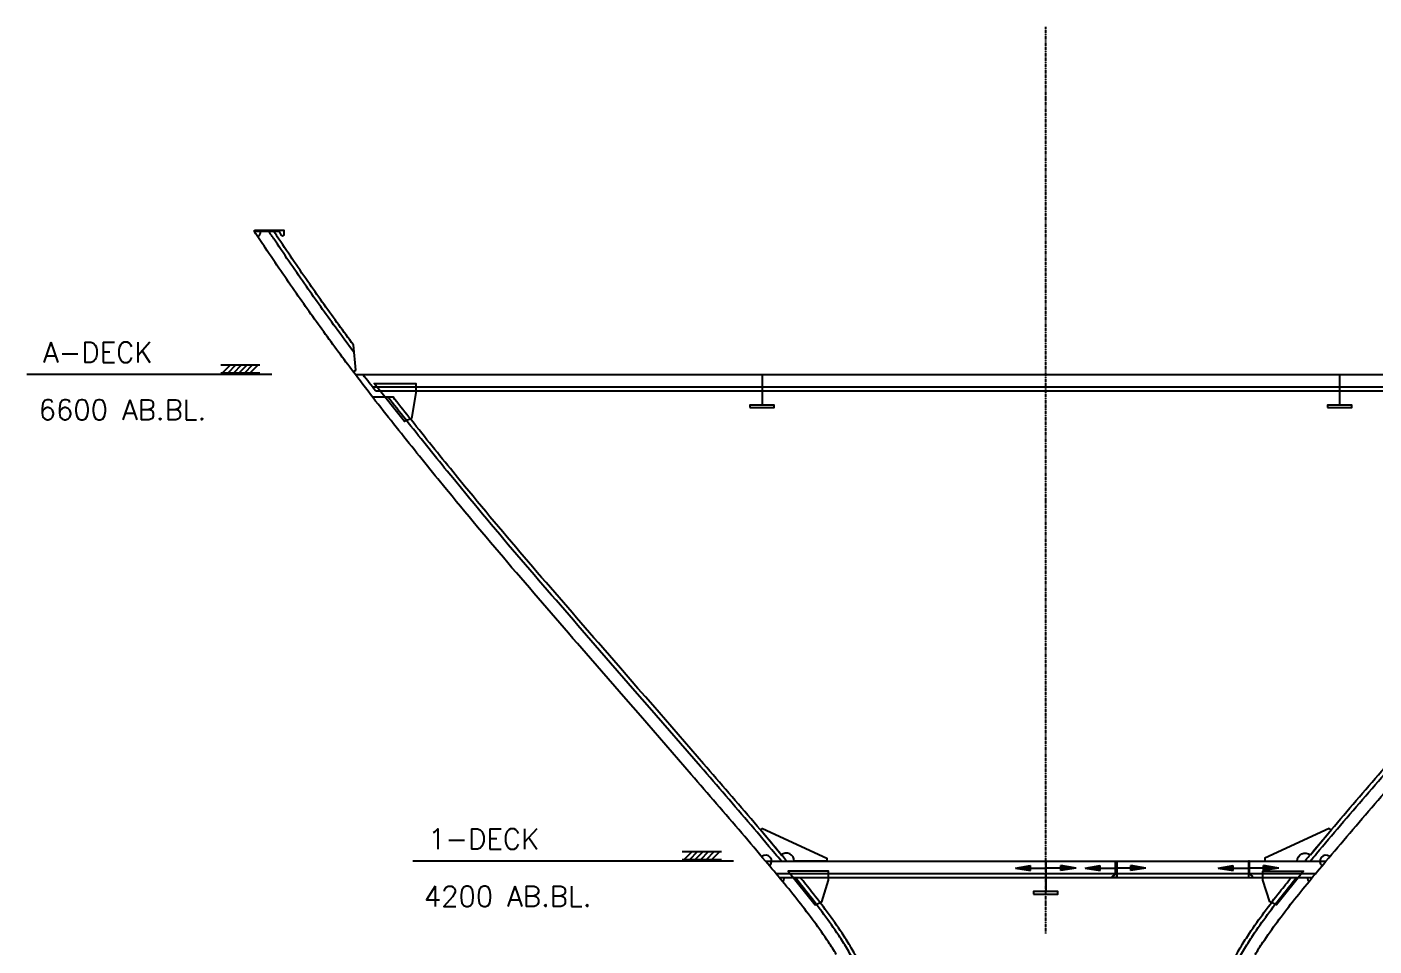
# Model space of a CAD drawing. Extents: x 53504 to 219407, y 25397 to 156081.
# Drawn here: x 189861 to 196508, y 89252 to 93785 of the extents above; entities that cross this region are included whole.
import ezdxf

# ---------------------------------------------------------------- set-up
doc = ezdxf.new("R2010")
doc.units = 0
doc.header["$LTSCALE"] = 250
doc.linetypes.add('PHANTOM', pattern=[2.1, 1.25, -0.2, 0.125, -0.2, 0.125, -0.2])
doc.layers.get('0').update_dxf_attribs({"linetype": 'CONTINUOUS'})
for name, color, linetype in [('S0CO1', 1, 'CONTINUOUS'), ('S0CO2', 2, 'CONTINUOUS'), ('S0CO5', 4, 'CONTINUOUS'), ('S0PH1', 1, 'PHANTOM'), ('S0TX2', 2, 'CONTINUOUS')]:
    doc.layers.add(name, color=color, linetype=linetype)
doc.styles.add('ROMANS', font='romans', dxfattribs={"height": 100})

# ---------------------------------------------------------------- blocks, each defined once
blk = doc.blocks.new('HP80x7')
at = {"color": 0, "linetype": 'ByBlock'}
blk.add_lwpolyline([(16.9, -80, 0.773344), (19, -72.5), (8, -66.2, -0.267949), (6, -62.7), (6, 0), (0, 0), (0, -80), (17.1, -80)], format="xyb", dxfattribs=at)
blk = doc.blocks.new('*X7')
at = {"color": 0}
for p, q in [((13410.3, 17177.2), (13450.3, 17217.2)), ((13438.6, 17177.2), (13478.6, 17217.2)), ((13466.9, 17177.2), (13506.9, 17217.2)), ((13495.2, 17177.2), (13535.2, 17217.2)), ((13523.5, 17177.2), (13563.5, 17217.2)), ((13551.8, 17177.2), (13591.8, 17217.2))]:
    blk.add_line(p, q, dxfattribs=at)
blk = doc.blocks.new('TYKK')
at = {"layer": 'S0CO1'}
for p, q in [((-2.04, 0.82), (2.04, 0.82)), ((-2.04, 0), (2.04, 0))]:
    blk.add_line(p, q, dxfattribs=at)
at = {"layer": 'S0CO1', "xscale": 0.0204, "yscale": 0.0204, "zscale": 0.0204}
blk.add_blockref('*X7', (-275.41, -350.41), dxfattribs=at)
blk = doc.blocks.new('ST10005')
at = {"color": 1}
for p, q in [((0, 0), (2, 0.32)), ((0, 0), (2, -0.32)), ((0, 0), (4, 0)), ((2, 0.32), (2, -0.32))]:
    blk.add_line(p, q, dxfattribs=at)
blk.add_solid([(0, 0), (2, 0.32), (0, 0), (2, -0.32)], dxfattribs=at)
blk = doc.blocks.new('pil')
at = {"layer": 'S0CO1', "yscale": 37.5, "zscale": 37.5, "rotation": 180}
for p, xscale in [((-150, 0), -37.5), ((150, 0), 37.5)]:
    blk.add_blockref('ST10005', p, dxfattribs=dict(at, xscale=xscale))

msp = doc.modelspace()

# ---------------------------------------------------------------- linework, layer by layer
at = {"layer": 'S0CO1', "color": 0}
for p, q in [((191565.039, 92010.004), (198211.482, 92010.004)), ((191565.726, 91960.004), (191667.066, 91960.004)), ((191580.453, 91990.004), (198196.067, 91990.004)), ((193555.956, 89610.004), (196220.564, 89610.004)), ((193572.636, 89590.004), (196203.885, 89590.004))]:
    msp.add_line(p, q, dxfattribs=at)
at = {"layer": 'S0CO1', "color": 0, "flags": 128}
for points in [[(191475.209, 92178.181, -0.00320849), (191382.678, 92303.857, -0.004619), (191239.851, 92504.362, -0.004989), (191087.04, 92727.853, -0.00108068), (191055.29, 92775.514)], [(191471.554, 92216.596, -0.00252948), (191398.859, 92315.611, -0.004619), (191256.247, 92515.815, -0.004989), (191103.661, 92738.976, -0.00082999), (191079.295, 92775.514)], [(191580.453, 91990.004, -0.0018556), (191519.15, 92070.004, -0.00139071)], [(193583.985, 89670.004, 0.00076016), (193551.462, 89708.686, 0.001234), (193433.935, 89847.35, 0.00217228), (193184.436, 90137.723), (192933.498, 90426.247), (192897.171, 90467.868), (192860.884, 90509.453), (192773.781, 90609.399), (192686.73, 90709.399, -0.001141), (192342.492, 91106.749, -0.00598653), (192004.737, 91508.055), (191969.716, 91550.812), (191934.757, 91593.676, -0.002698), (191729.563, 91848.484, -0.00261972), (191641.697, 91960.004)], [(193610.071, 89670.004, 0.0010119), (193566.751, 89721.58, 0.001234), (193449.161, 89860.319, 0.00217238), (193199.537, 90150.836), (192948.578, 90439.386), (192912.239, 90481.02), (192875.953, 90522.603), (192788.858, 90622.539), (192701.815, 90722.53, -0.001141), (192357.639, 91119.811, -0.00598637), (192020.2, 91520.739), (191985.202, 91563.468), (191950.256, 91606.317, -0.002698), (191745.208, 91860.943, -0.00233152), (191667.066, 91960.004)], [(196166.45, 89670.004, -0.0010119), (196209.77, 89721.58, -0.001234), (196327.36, 89860.319, -0.00217238), (196576.983, 90150.836), (196827.943, 90439.386), (196864.281, 90481.02), (196900.567, 90522.603), (196987.662, 90622.539), (197074.705, 90722.53, 0.001141), (197418.882, 91119.811, 0.00598637), (197756.32, 91520.739), (197791.319, 91563.468), (197826.264, 91606.317, 0.002698), (198031.313, 91860.943, 0.00233152), (198109.454, 91960.004)], [(196192.535, 89670.004, -0.00076016), (196225.059, 89708.686, -0.001234), (196342.585, 89847.35, -0.00217228), (196592.085, 90137.723), (196843.022, 90426.247), (196879.349, 90467.868), (196915.637, 90509.453), (197002.74, 90609.399), (197089.79, 90709.399, 0.001141), (197434.028, 91106.749, 0.00598653), (197771.784, 91508.055), (197806.805, 91550.812), (197841.763, 91593.676, 0.002698), (198046.958, 91848.484, 0.00261972), (198134.823, 91960.004)], [(193708.124, 87550.004, -0.00404951), (193706.919, 87572.56, -0.019074), (193706.237, 87668.143, -0.027794), (193718.768, 87812.491, -0.020671), (193745.518, 87956.627, -0.012359), (193770.431, 88054.377, -0.010019), (193799.854, 88151.453, -0.009489), (193851.03, 88299.262, 0.01024), (193903.525, 88451.625, 0.006056), (193925.469, 88522.764, 0.002373), (193945.963, 88593.416, 0.010963), (193980.244, 88724.574, 0.044292), (194001.015, 88866.605, 0.042317), (193997.841, 88980.328, 0.047492), (193974.159, 89092.868, 0.01811), (193959.682, 89133.987, 0.016805), (193942.494, 89173.709, 0.025959), (193906.003, 89241.489, 0.010916), (193866.555, 89303.358, 0.01163), (193793.648, 89407.075, 0.007948), (193717.273, 89507.157, 0.00508655), (193650.563, 89590.004, 0.00508655)], [(193728.162, 87550.004, -0.00427335), (193726.898, 87573.465, -0.019074), (193726.228, 87667.523, -0.027794), (193738.566, 87809.657, -0.020671), (193765.014, 87952.168, -0.012359), (193789.683, 88048.96, -0.010019), (193818.874, 88145.269, -0.009489), (193869.802, 88292.361, 0.01024), (193922.564, 88445.498, 0.006056), (193944.65, 88517.101, 0.002373), (193965.198, 88587.935, 0.010963), (193999.701, 88719.942, 0.044292), (194020.982, 88865.472, 0.042317), (194017.714, 88982.573, 0.047492), (193993.252, 89098.822, 0.01811), (193978.294, 89141.308, 0.016805), (193960.572, 89182.263, 0.025959), (193923.097, 89251.871, 0.010916), (193883.18, 89314.476, 0.01163), (193809.739, 89418.954, 0.007948), (193732.978, 89519.541, 0.00430425), (193676.421, 89590.004, 0.00430425)], [(196048.359, 87550.004, 0.00427335), (196049.622, 87573.465, 0.019074), (196050.293, 87667.523, 0.027794), (196037.955, 87809.657, 0.020671), (196011.507, 87952.168, 0.012359), (195986.838, 88048.96, 0.010019), (195957.646, 88145.269, 0.009489), (195906.719, 88292.361, -0.01024), (195853.957, 88445.498, -0.006056), (195831.87, 88517.101, -0.002373), (195811.323, 88587.935, -0.010963), (195776.82, 88719.942, -0.044292), (195755.538, 88865.472, -0.042317), (195758.806, 88982.573, -0.047492), (195783.268, 89098.822, -0.01811), (195798.227, 89141.308, -0.016805), (195815.948, 89182.263, -0.025959), (195853.423, 89251.871, -0.010916), (195893.34, 89314.476, -0.01163), (195966.782, 89418.954, -0.007948), (196043.543, 89519.541, -0.00430425), (196100.1, 89590.004, -0.00430425)], [(196068.397, 87550.004, 0.00404951), (196069.602, 87572.56, 0.019074), (196070.283, 87668.143, 0.027794), (196057.753, 87812.491, 0.020671), (196031.003, 87956.627, 0.012359), (196006.09, 88054.377, 0.010019), (195976.666, 88151.453, 0.009489), (195925.49, 88299.262, -0.01024), (195872.995, 88451.625, -0.006056), (195851.052, 88522.764, -0.002373), (195830.557, 88593.416, -0.010963), (195796.276, 88724.574, -0.044292), (195775.506, 88866.605, -0.042317), (195778.68, 88980.328, -0.047492), (195802.361, 89092.868, -0.01811), (195816.839, 89133.987, -0.016805), (195834.026, 89173.709, -0.025959), (195870.518, 89241.489, -0.010916), (195909.965, 89303.358, -0.01163), (195982.872, 89407.075, -0.007948), (196059.247, 89507.157, -0.00508655), (196125.958, 89590.004, -0.00508655)]]:
    msp.add_lwpolyline(points, format="xyb", dxfattribs=at)
at = {"layer": 'S0CO1', "color": 0}
msp.add_lwpolyline([(191470.689, 92084.273), (191483.383, 92092.265), (191471.554, 92216.596)], dxfattribs=at)
for points in [[(191758.871, 91854.22), (191723.2, 91838.866), (191574.34, 92026.083), (191779.227, 92026.083), (191779.227, 91981.083), (191758.871, 91854.22)], [(193783.225, 89469.517), (193816.323, 89576.594), (193816.323, 89621.594), (193616.325, 89621.594), (193749.7, 89454.292), (193783.225, 89469.517)], [(195993.296, 89469.517), (195960.197, 89576.594), (195960.197, 89621.594), (196160.196, 89621.594), (196026.82, 89454.292), (195993.296, 89469.517)]]:
    msp.add_lwpolyline(points, close=True, dxfattribs=at)
for points in [[(193582.532, 89701.542), (193479.915, 89824.168), (193489.846, 89831.498), (193807.136, 89685.004), (193807.136, 89670.004), (193647.136, 89670.004, 0.62461512)], [(196193.988, 89701.542), (196296.606, 89824.168), (196286.675, 89831.498), (195969.385, 89685.004), (195969.385, 89670.004), (196129.385, 89670.004, -0.62461512)]]:
    msp.add_lwpolyline(points, format="xyb", close=True, dxfattribs=at)
for centre, start, end in [((190983.37, 92775.514), 303.4399166, 0), ((193505.596, 89670.004), 310.0915616, 128.1920045), ((196270.925, 89670.004), 51.8079955, 229.9084384), ((193567.914, 89590.004), 316.6874888, 0), ((196208.607, 89590.004), 180, 223.3125112)]:
    msp.add_arc(centre, 30, start, end, dxfattribs=at)
at = {"layer": 'S0CO2', "color": 0}
msp.add_lwpolyline([(190983.37, 92782.514), (191128.37, 92782.514), (191128.37, 92759.514, -0.76732699), (191117.174, 92756.514), (191107.936, 92772.514, 0.26794919), (191102.74, 92775.514), (190983.37, 92775.514)], format="xyb", close=True, dxfattribs=at)
for points in [[(193428.26, 91908.004), (193548.26, 91908.004), (193548.26, 91920.004), (193428.26, 91920.004)], [(196278.26, 91908.004), (196398.26, 91908.004), (196398.26, 91920.004), (196278.26, 91920.004)], [(194828.26, 89508.004), (194948.26, 89508.004), (194948.26, 89520.004), (194828.26, 89520.004)]]:
    msp.add_lwpolyline(points, close=True, dxfattribs=at)
at = {"layer": 'S0CO5', "color": 0}
for p, q in [((191481.485, 92070.004), (198295.035, 92070.004)), ((193488.26, 92070.004), (193488.26, 91920.004)), ((196338.26, 92070.004), (196338.26, 91920.004)), ((193505.596, 89670.004), (196270.925, 89670.004)), ((194888.26, 89670.004), (194888.26, 89520.004))]:
    msp.add_line(p, q, dxfattribs=at)
at = {"layer": 'S0CO5', "color": 0, "flags": 128}
for points in [[(193854.719, 89210.344, 0.010916), (193816.68, 89270.004, 0.01163), (193745.378, 89371.438, 0.007948), (193670.16, 89470.004, 0.006265), (193588.701, 89570.681, 0.001955), (193505.596, 89670.004, 0.001234), (193388.26, 89808.443, 0.002172), (193139.13, 90098.386), (192888.26, 90386.833), (192851.968, 90428.414), (192815.676, 90470.004), (192728.548, 90569.978), (192641.475, 90670.004, -0.001141), (192297.054, 91067.566, -0.005987), (191958.346, 91470.004), (191923.259, 91512.842), (191888.26, 91555.755, -0.002698), (191682.629, 91811.104, -0.006023), (191481.485, 92070.004, -0.005059), (191334.134, 92268.594, -0.004619), (191190.663, 92470.004, -0.004989), (191037.175, 92694.483, -0.00182729), (190983.37, 92775.514)], [(195921.801, 89210.344, -0.010916), (195959.84, 89270.004, -0.01163), (196031.143, 89371.438, -0.007948), (196106.36, 89470.004, -0.006265), (196187.82, 89570.681, -0.001955), (196270.925, 89670.004, -0.001234), (196388.261, 89808.443, -0.002172), (196637.39, 90098.386)]]:
    msp.add_lwpolyline(points, format="xyb", dxfattribs=at)
at = {"layer": 'S0PH1', "color": 0, "ltscale": 0.02}
msp.add_line((194888.26, 89312.993), (194888.26, 93785.012), dxfattribs=at)
at = {"layer": 'S0TX2', "color": 0}
for p, q in [((191068.534, 92070.004), (189860.514, 92070.004)), ((193347.897, 89670.004), (191765.453, 89670.004))]:
    msp.add_line(p, q, dxfattribs=at)

# ---------------------------------------------------------------- block references
at = {"layer": 'S0CO1', "color": 0, "xscale": -1, "rotation": 359.999999999998}
for p in [(194888.26, 89636.293), (195232.26, 89636.293), (195888.26, 89636.293)]:
    msp.add_blockref('pil', p, dxfattribs=at)
at = {"layer": 'S0CO2', "color": 0, "xscale": -1}
msp.add_blockref('HP80x7', (195238.26, 89670.004), dxfattribs=at)
at = {"layer": 'S0CO2', "color": 0}
msp.add_blockref('HP80x7', (195888.26, 89670.004), dxfattribs=at)
at = {"layer": 'S0TX2', "color": 0, "xscale": 47.25, "yscale": 47.25, "zscale": 47.25}
for p in [(190913.106, 92079.009), (193191.15, 89679.009)]:
    msp.add_blockref('TYKK', p, dxfattribs=at)

# ---------------------------------------------------------------- texts
at = {"layer": 'S0TX2', "color": 0, "style": 'ROMANS'}
for s, p in [('A-DECK', (189940.376, 92130.262)), ('6600 AB.BL.', (189918.074, 91846.519)), ('1-DECK', (191840.351, 89730.262)), ('4200 AB.BL.', (191818.692, 89446.519))]:
    msp.add_text(s, height=100, dxfattribs=at).set_placement(p)

doc.saveas('drawing.dxf')
